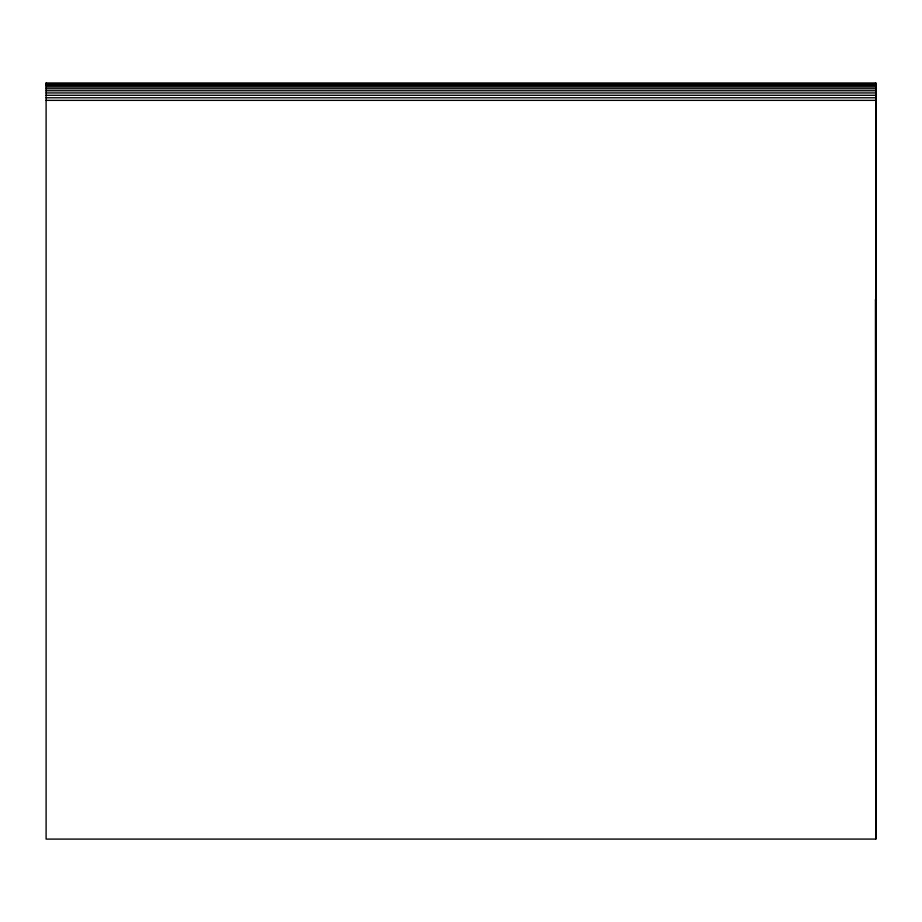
<?xml version="1.0" encoding="UTF-8"?>
<svg xmlns="http://www.w3.org/2000/svg" width="922" height="922" viewBox="0 0 922 922"><rect width="100%" height="100%" fill="white"/><g stroke="black" fill="none" stroke-linecap="round" stroke-linejoin="round"><path stroke-width="1.38" d="M875.324 83.476L875.9 83.061L875.9 839.078L46.1 839.101L46.1 82.899M46.1 83.061L875.9 83.072L875.727 839.078L875.439 299.362M46.1 83.591L875.9 83.591M46.1 84.432L875.9 84.432M46.1 85.596L875.9 85.596M46.1 87.048L875.9 87.048M46.1 88.789L875.9 88.777M46.1 90.759L875.9 90.759M46.1 92.938L875.9 92.938M46.1 95.3L875.9 95.289M46.1 97.79L875.9 97.778M46.1 100.36L875.9 100.36"/></g></svg>
